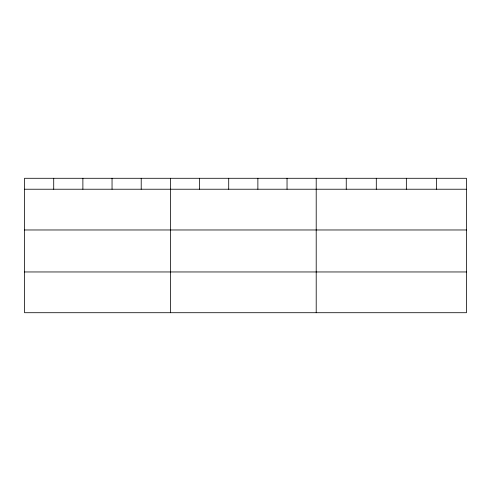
<?xml version="1.0" encoding="UTF-8"?>
<svg xmlns="http://www.w3.org/2000/svg" width="491" height="491" viewBox="0 0 491 491"><rect width="100%" height="100%" fill="white"/><g stroke="black" fill="none" stroke-linecap="round" stroke-linejoin="round"><path stroke-width="0.74" d="M466.45 189.225L466.45 312.712L24.55 312.712L24.55 178.288L466.45 178.288L466.45 189.225L24.55 189.225M24.55 229.972L466.45 229.972M24.55 271.959L466.45 271.959M436.401 178.288L436.401 189.225M406.352 178.288L406.352 189.225M376.302 178.288L376.302 189.225M346.253 178.288L346.253 189.225M316.204 178.288L316.204 312.712M287.039 178.288L287.039 189.225M257.873 178.288L257.873 189.225M228.708 178.288L228.708 189.225M199.542 178.288L199.542 189.225M170.377 178.288L170.377 312.712M141.212 178.288L141.212 189.225M112.046 178.288L112.046 189.225M82.881 178.288L82.881 189.225M53.715 178.288L53.715 189.225"/></g></svg>
